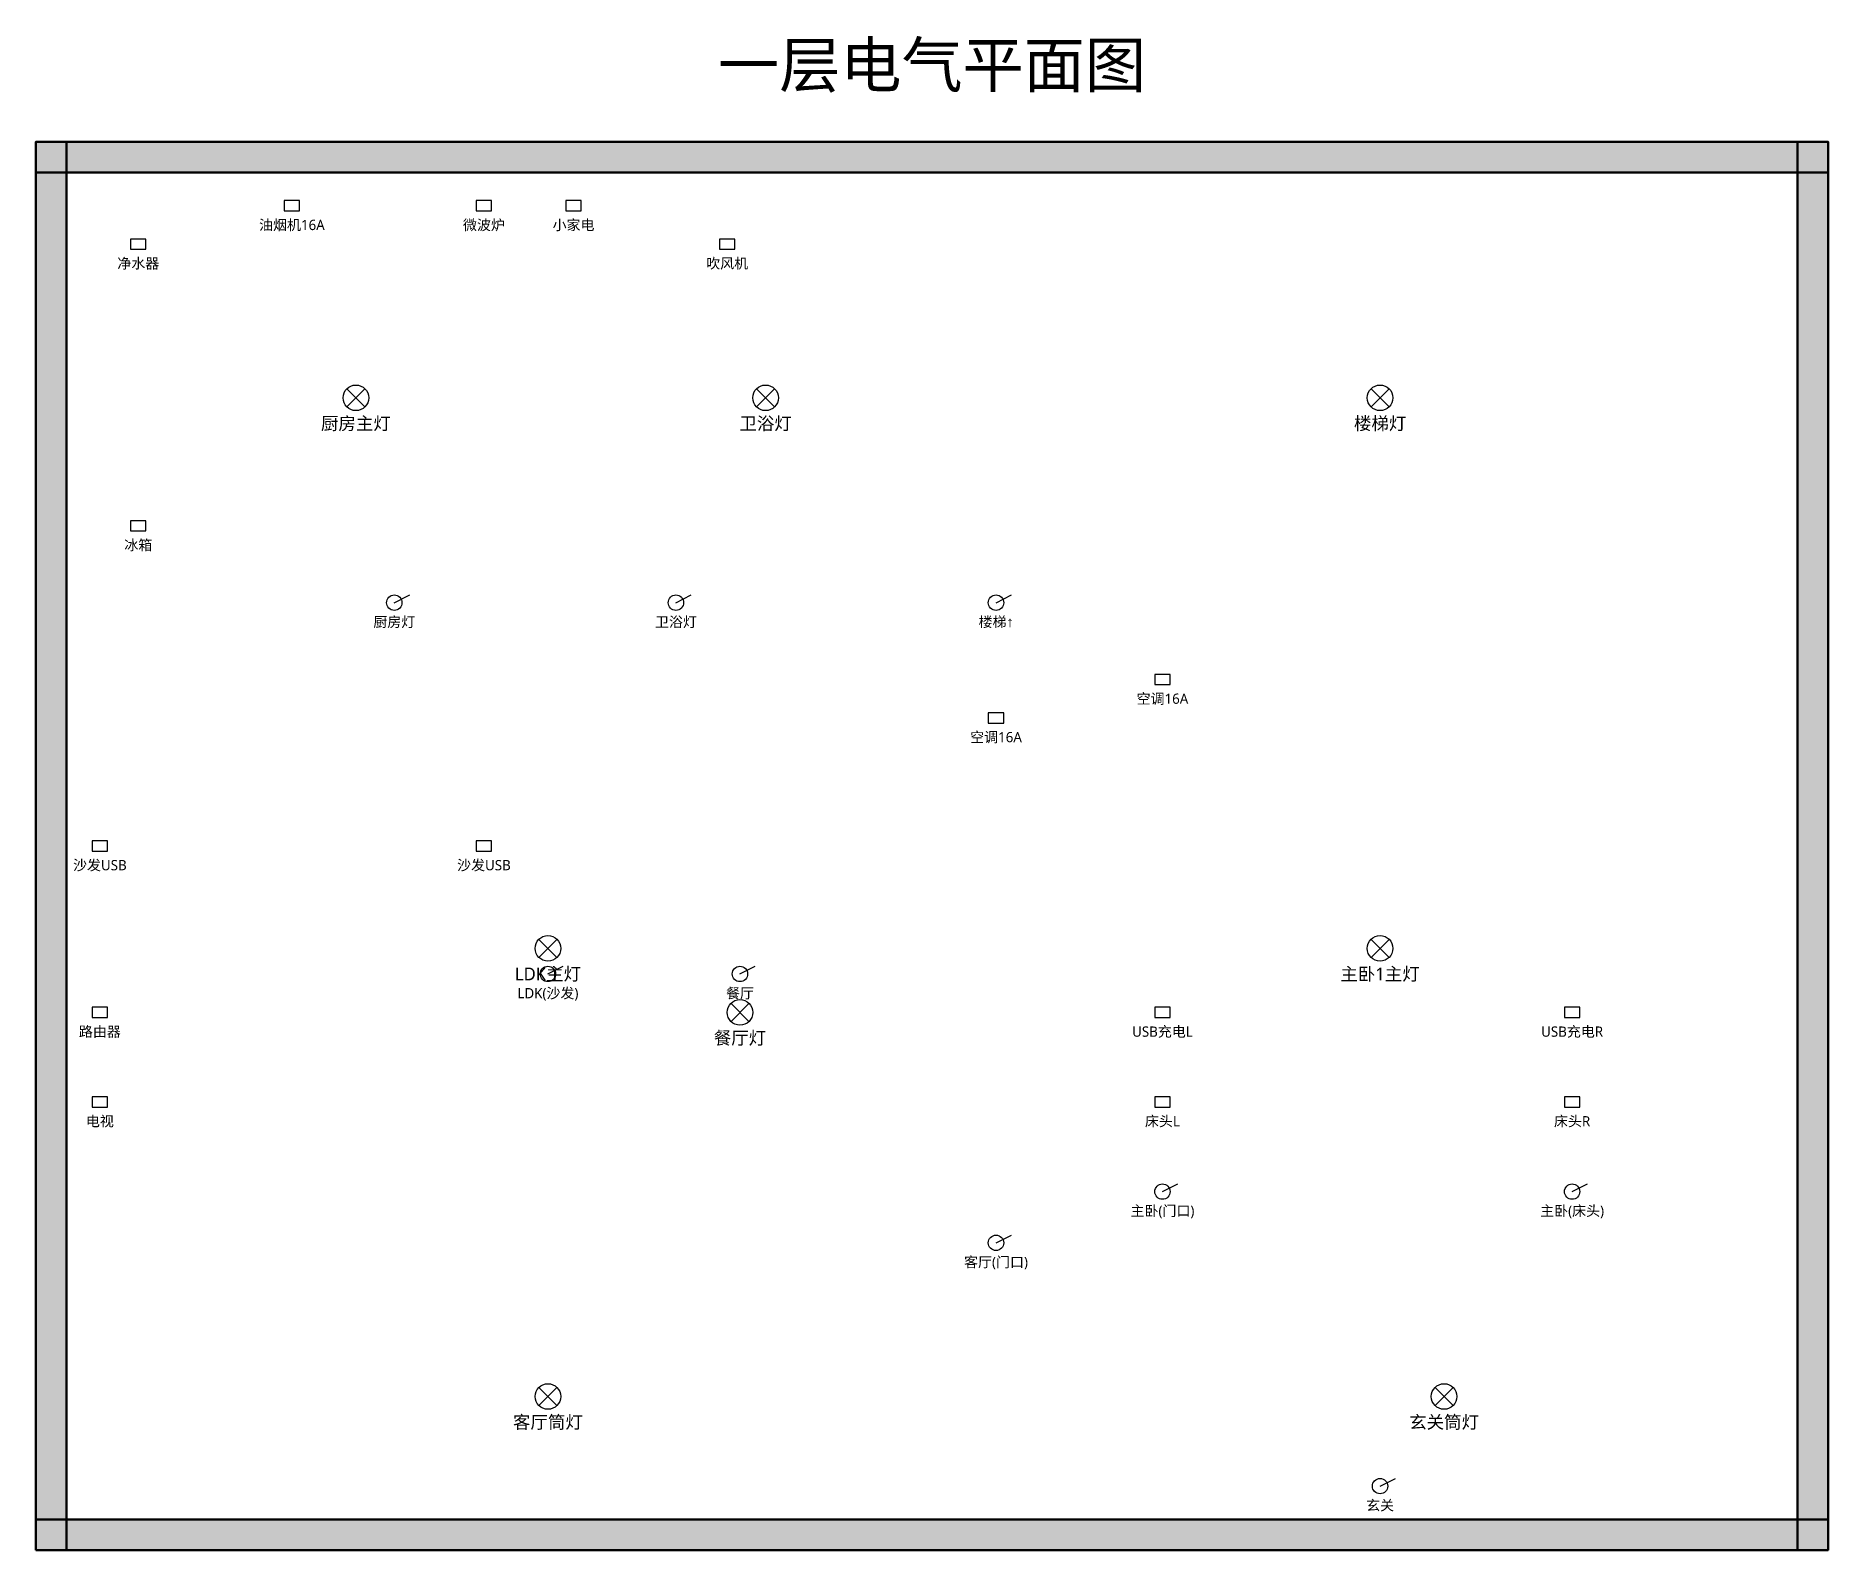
# Model space of a CAD drawing. Header units: millimetres. Extents: x 0 to 14000, y 0 to 11827.
import ezdxf
from ezdxf.enums import TextEntityAlignment as Align

# ---------------------------------------------------------------- set-up
doc = ezdxf.new("R2010")
doc.units = ezdxf.units.MM
for name, color, linetype in [('ELEC-LIGHT', 2, 'Continuous'), ('ELEC-SOCKET', 3, 'Continuous'), ('ELEC-SWITCH', 30, 'Continuous'), ('TEXT', 250, 'Continuous'), ('WALL', 250, 'Continuous'), ('WALL-FILL', 250, 'Continuous')]:
    doc.layers.add(name, color=color, linetype=linetype)
doc.styles.add('CJK', font='NotoSansCJK-Regular.ttc')

msp = doc.modelspace()

# ---------------------------------------------------------------- hatches: boundary and pattern name
at = {"layer": 'WALL-FILL'}
for points in [[(0, 10760), (14000, 10760), (14000, 11000), (0, 11000), (0, 10760)], [(0, 0), (240, 0), (240, 11000), (0, 11000), (0, 0)], [(13760, 0), (14000, 0), (14000, 11000), (13760, 11000), (13760, 0)], [(0, 0), (14000, 0), (14000, 240), (0, 240), (0, 0)]]:
    msp.add_hatch(color=250, dxfattribs=at).paths.add_polyline_path(points)

# ---------------------------------------------------------------- linework, layer by layer
at = {"layer": 'ELEC-LIGHT', "color": 2}
for p, q in [((2430, 8930), (2570, 9070)), ((2430, 9070), (2570, 8930)), ((5630, 8930), (5770, 9070)), ((5630, 9070), (5770, 8930)), ((10430, 8930), (10570, 9070)), ((10430, 9070), (10570, 8930)), ((3930, 4630), (4070, 4770)), ((3930, 4770), (4070, 4630)), ((10430, 4630), (10570, 4770)), ((10430, 4770), (10570, 4630)), ((5430, 4130), (5570, 4270)), ((5430, 4270), (5570, 4130)), ((3930, 1130), (4070, 1270)), ((3930, 1270), (4070, 1130)), ((10930, 1130), (11070, 1270)), ((10930, 1270), (11070, 1130))]:
    msp.add_line(p, q, dxfattribs=at)
for centre in [(2500, 9000), (5700, 9000), (10500, 9000), (4000, 4700), (10500, 4700), (5500, 4200), (4000, 1200), (11000, 1200)]:
    msp.add_circle(centre, 100, dxfattribs=at)
at = {"layer": 'ELEC-SOCKET', "color": 3}
for points in [[(1940, 10460), (2060, 10460), (2060, 10540), (1940, 10540), (1940, 10460)], [(3440, 10460), (3560, 10460), (3560, 10540), (3440, 10540), (3440, 10460)], [(4140, 10460), (4260, 10460), (4260, 10540), (4140, 10540), (4140, 10460)], [(740, 10160), (860, 10160), (860, 10240), (740, 10240), (740, 10160)], [(5340, 10160), (5460, 10160), (5460, 10240), (5340, 10240), (5340, 10160)], [(740, 7960), (860, 7960), (860, 8040), (740, 8040), (740, 7960)], [(8740, 6760), (8860, 6760), (8860, 6840), (8740, 6840), (8740, 6760)], [(7440, 6460), (7560, 6460), (7560, 6540), (7440, 6540), (7440, 6460)], [(440, 5460), (560, 5460), (560, 5540), (440, 5540), (440, 5460)], [(3440, 5460), (3560, 5460), (3560, 5540), (3440, 5540), (3440, 5460)], [(440, 4160), (560, 4160), (560, 4240), (440, 4240), (440, 4160)], [(8740, 4160), (8860, 4160), (8860, 4240), (8740, 4240), (8740, 4160)], [(11940, 4160), (12060, 4160), (12060, 4240), (11940, 4240), (11940, 4160)], [(440, 3460), (560, 3460), (560, 3540), (440, 3540), (440, 3460)], [(8740, 3460), (8860, 3460), (8860, 3540), (8740, 3540), (8740, 3460)], [(11940, 3460), (12060, 3460), (12060, 3540), (11940, 3540), (11940, 3460)]]:
    msp.add_lwpolyline(points, close=True, dxfattribs=at)
at = {"layer": 'ELEC-SWITCH', "color": 30}
for p, q in [((2800, 7400), (2920, 7460)), ((5000, 7400), (5120, 7460)), ((7500, 7400), (7620, 7460)), ((4000, 4500), (4120, 4560)), ((5500, 4500), (5620, 4560)), ((8800, 2800), (8920, 2860)), ((12000, 2800), (12120, 2860)), ((7500, 2400), (7620, 2460)), ((10500, 500), (10620, 560))]:
    msp.add_line(p, q, dxfattribs=at)
for centre in [(2800, 7400), (5000, 7400), (7500, 7400), (4000, 4500), (5500, 4500), (8800, 2800), (12000, 2800), (7500, 2400), (10500, 500)]:
    msp.add_circle(centre, 60, dxfattribs=at)
at = {"layer": 'WALL', "color": 250, "lineweight": 50}
for points in [[(0, 10760), (14000, 10760), (14000, 11000), (0, 11000), (0, 10760)], [(0, 0), (240, 0), (240, 11000), (0, 11000), (0, 0)], [(13760, 0), (14000, 0), (14000, 11000), (13760, 11000), (13760, 0)], [(0, 0), (14000, 0), (14000, 240), (0, 240), (0, 0)]]:
    msp.add_lwpolyline(points, close=True, dxfattribs=at)

# ---------------------------------------------------------------- texts
at = {"layer": 'TEXT', "color": 250, "style": 'CJK'}
for s, height, p in [('一层电气平面图', 350, (7000, 11600)), ('油烟机16A', 80, (2000, 10350)), ('微波炉', 80, (3500, 10350)), ('小家电', 80, (4200, 10350)), ('净水器', 80, (800, 10050)), ('吹风机', 80, (5400, 10050)), ('厨房主灯', 100, (2500, 8800)), ('卫浴灯', 100, (5700, 8800)), ('楼梯灯', 100, (10500, 8800)), ('冰箱', 80, (800, 7850)), ('厨房灯', 80, (2800, 7250)), ('卫浴灯', 80, (5000, 7250)), ('楼梯↑', 80, (7500, 7250)), ('空调16A', 80, (8800, 6650)), ('空调16A', 80, (7500, 6350)), ('沙发USB', 80, (500, 5350)), ('沙发USB', 80, (3500, 5350)), ('LDK主灯', 100, (4000, 4500)), ('主卧1主灯', 100, (10500, 4500)), ('LDK(沙发)', 80, (4000, 4350)), ('餐厅', 80, (5500, 4350)), ('路由器', 80, (500, 4050)), ('餐厅灯', 100, (5500, 4000)), ('USB充电L', 80, (8800, 4050)), ('USB充电R', 80, (12000, 4050)), ('电视', 80, (500, 3350)), ('床头L', 80, (8800, 3350)), ('床头R', 80, (12000, 3350)), ('主卧(门口)', 80, (8800, 2650)), ('主卧(床头)', 80, (12000, 2650)), ('客厅(门口)', 80, (7500, 2250)), ('客厅筒灯', 100, (4000, 1000)), ('玄关筒灯', 100, (11000, 1000)), ('玄关', 80, (10500, 350))]:
    msp.add_text(s, height=height, dxfattribs=at).set_placement(p, align=Align.MIDDLE_CENTER)

doc.saveas('drawing.dxf')
